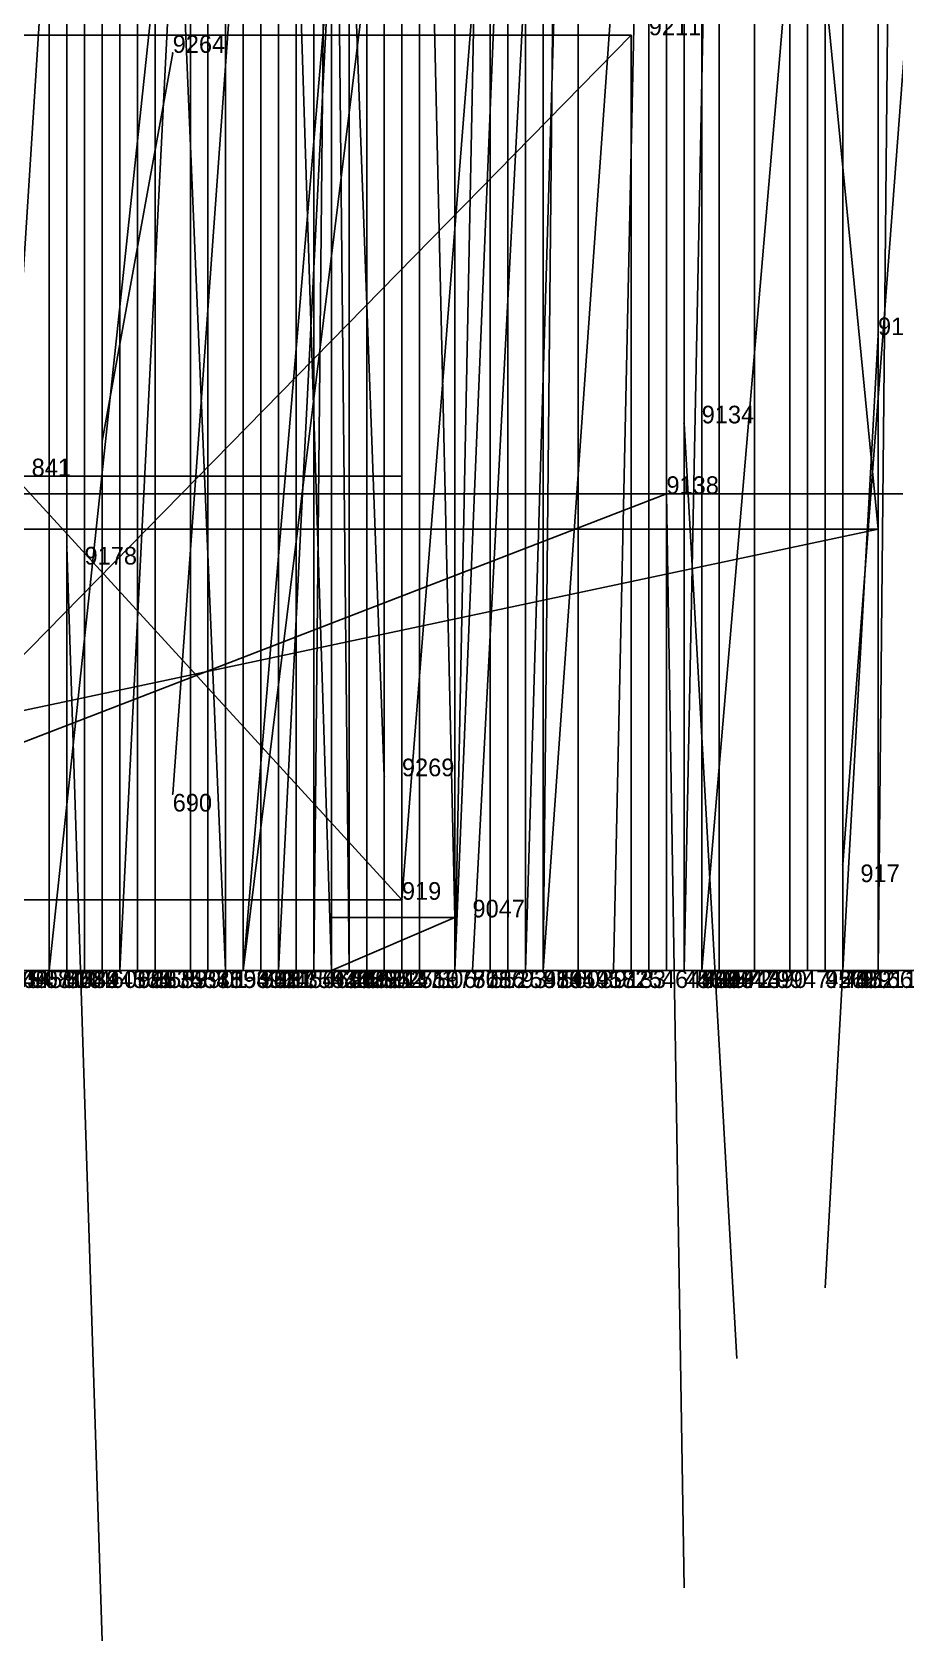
# Model space of a CAD drawing. Extents: x -0.07 to 1.1, y -0.07 to 1.1.
# Drawn here: x 0.768 to 0.817, y -0.038 to 0.0532 of the extents above; entities that cross this region are included whole.
import ezdxf

# ---------------------------------------------------------------- set-up
doc = ezdxf.new("R2010")
doc.units = 0
for name, color, linetype in [('Clients', 3, 'CONTINUOUS'), ('Facilities', 3, 'CONTINUOUS'), ('Facilities_lines', 3, 'CONTINUOUS'), ('Min_max_boxes', 1, 'CONTINUOUS'), ('Normals', 1, 'CONTINUOUS'), ('Source_points', 5, 'CONTINUOUS'), ('Text', 3, 'CONTINUOUS')]:
    doc.layers.add(name, color=color, linetype=linetype)

msp = doc.modelspace()

# ---------------------------------------------------------------- linework, layer by layer
at = {"layer": 'Clients', "color": 5}
for p in [(0.804, 0.027, 1), (0.816, 0.025, 1), (0.789, 0.004), (0.792, 0.003, 1), (0.769, 0, 0.491), (0.769, 0, 0.629), (0.769, 0, 0.618), (0.769, 0, 0.54), (0.77, 0, 0.32), (0.771, 0, 0.394), (0.772, 0, 0.415), (0.773, 0, 0.518), (0.773, 0, 0.324), (0.773, 0, 0.81), (0.774, 0, 0.674), (0.775, 0, 0.721), (0.777, 0, 0.521), (0.777, 0, 0.263), (0.777, 0, 0.668), (0.778, 0, 0.1), (0.779, 0, 0.723), (0.78, 0, 0.588), (0.78, 0, 0.621), (0.78, 0, 0.717), (0.781, 0, 0.188), (0.781, 0, 0.787), (0.782, 0, 0.342), (0.783, 0, 0.268), (0.784, 0, 0.28), (0.785, 0, 0.327), (0.785, 0, 0.599), (0.786, 0, 0.285), (0.786, 0, 0.642), (0.786, 0, 0.749), (0.786, 0, 0.919), (0.787, 0, 0.105), (0.788, 0, 0.154), (0.789, 0, 0.49), (0.789, 0, 0.613), (0.79, 0, 0.196), (0.79, 0, 0.118), (0.792, 0, 0.081), (0.792, 0, 0.694), (0.794, 0, 0.65), (0.796, 0, 0.238), (0.797, 0, 0.478), (0.797, 0, 0.626), (0.797, 0, 0.924), (0.799, 0, 0.4), (0.799, 0, 0.855), (0.801, 0, 0.962), (0.803, 0, 0.714), (0.804, 0, 0.488), (0.804, 0, 0.466), (0.805, 0, 0.334), (0.805, 0, 0.665), (0.806, 0, 0.811), (0.807, 0, 0.335), (0.807, 0, 0.262), (0.809, 0, 0.357), (0.809, 0, 0.463), (0.811, 0, 0.182), (0.812, 0, 0.784), (0.813, 0, 0.494), (0.813, 0, 0.453), (0.814, 0, 0.214), (0.814, 0, 0.836), (0.816, 0, 0.58), (0.816, 0, 0.916)]:
    msp.add_point(p, dxfattribs=at)
at = {"layer": 'Facilities', "color": 3}
for p in [(0.802, 0.053, 1), (0.776, 0.052, 1), (0.816, 0.036, 1), (0.805, 0.031, 1), (0.77, 0.024, 1), (0.788, 0.011, 1), (0.776, 0.01), (0.814, 0.006), (0.769, 0, 0.036), (0.773, 0, 0.067), (0.779, 0, 0.958), (0.78, 0, 0.037), (0.78, 0, 0.009), (0.782, 0, 0.068), (0.784, 0, 0.908), (0.785, 0, 0.96), (0.792, 0, 0.038), (0.793, 0, 0.023), (0.795, 0, 0.088), (0.796, 0, 0.917), (0.797, 0, 0.059), (0.805, 0, 0.075), (0.806, 0, 0.005)]:
    msp.add_point(p, dxfattribs=at)
at = {"layer": 'Facilities_lines', "color": 3}
for p, q in [((0.802, 0.053, 1), (0.75, 0, 0.976)), ((0.767, 0.028), (0.789, 0.004)), ((0.734, 0, 0.986), (0.804, 0.027, 1)), ((0.698, 0, 0.991), (0.816, 0.025, 1)), ((0.785, 0, 0.96), (0.792, 0.003, 1)), ((0.875, 0, 0.481), (0.689, 0, 0.484)), ((0.875, 0, 0.481), (0.698, 0, 0.502)), ((0.818, 0, 0.017), (0.707, 0, 0.006)), ((0.875, 0, 0.481), (0.707, 0, 0.498)), ((0.709, 0, 0.955), (0.801, 0, 0.962)), ((0.855, 0, 0.436), (0.712, 0, 0.414)), ((0.855, 0, 0.436), (0.714, 0, 0.461)), ((0.855, 0, 0.436), (0.715, 0, 0.445)), ((0.875, 0, 0.481), (0.718, 0, 0.471)), ((0.895, 0, 0.278), (0.719, 0, 0.274)), ((0.855, 0, 0.436), (0.726, 0, 0.467)), ((0.875, 0, 0.481), (0.727, 0, 0.52)), ((0.875, 0, 0.336), (0.727, 0, 0.332)), ((0.875, 0, 0.481), (0.728, 0, 0.469)), ((0.855, 0, 0.436), (0.729, 0, 0.406)), ((0.875, 0, 0.481), (0.731, 0, 0.516)), ((0.895, 0, 0.553), (0.732, 0, 0.534)), ((0.734, 0, 0.986), (0.844, 0, 0.968)), ((0.855, 0, 0.436), (0.735, 0, 0.401)), ((0.735, 0, 0.923), (0.816, 0, 0.916)), ((0.854, 0, 0.599), (0.736, 0, 0.594)), ((0.736, 0, 0.93), (0.797, 0, 0.924)), ((0.895, 0, 0.553), (0.739, 0, 0.554)), ((0.743, 0, 0.918), (0.786, 0, 0.919)), ((0.854, 0, 0.599), (0.745, 0, 0.595)), ((0.746, 0, 0.968), (0.842, 0, 0.936)), ((0.855, 0, 0.436), (0.75, 0, 0.441)), ((0.875, 0, 0.712), (0.751, 0, 0.708)), ((0.875, 0, 0.336), (0.752, 0, 0.366)), ((0.875, 0, 0.336), (0.752, 0, 0.356)), ((0.895, 0, 0.553), (0.757, 0, 0.54)), ((0.875, 0, 0.336), (0.759, 0, 0.329)), ((0.855, 0, 0.436), (0.759, 0, 0.424)), ((0.76, 0, 0.128), (0.79, 0, 0.118)), ((0.76, 0, 0.128), (0.788, 0, 0.154)), ((0.76, 0, 0.128), (0.778, 0, 0.1)), ((0.76, 0, 0.128), (0.781, 0, 0.188)), ((0.76, 0, 0.128), (0.822, 0, 0.145)), ((0.76, 0, 0.128), (0.821, 0, 0.141)), ((0.76, 0, 0.128), (0.787, 0, 0.105)), ((0.895, 0, 0.278), (0.76, 0, 0.274)), ((0.761, 0, 0.852), (0.829, 0, 0.855)), ((0.761, 0, 0.852), (0.814, 0, 0.836)), ((0.761, 0, 0.852), (0.781, 0, 0.787)), ((0.761, 0, 0.852), (0.799, 0, 0.855)), ((0.761, 0, 0.852), (0.773, 0, 0.81)), ((0.761, 0, 0.852), (0.821, 0, 0.895)), ((0.761, 0, 0.852), (0.812, 0, 0.784)), ((0.761, 0, 0.852), (0.806, 0, 0.811)), ((0.855, 0, 0.436), (0.764, 0, 0.438)), ((0.854, 0, 0.599), (0.765, 0, 0.57)), ((0.854, 0, 0.599), (0.765, 0, 0.63)), ((0.855, 0, 0.436), (0.766, 0, 0.436)), ((0.875, 0, 0.712), (0.768, 0, 0.683)), ((0.875, 0, 0.481), (0.769, 0, 0.491)), ((0.854, 0, 0.599), (0.769, 0, 0.629)), ((0.854, 0, 0.599), (0.769, 0, 0.618)), ((0.895, 0, 0.553), (0.769, 0, 0.54)), ((0.875, 0, 0.336), (0.77, 0, 0.32)), ((0.855, 0, 0.436), (0.771, 0, 0.394)), ((0.855, 0, 0.436), (0.772, 0, 0.415)), ((0.875, 0, 0.481), (0.773, 0, 0.518)), ((0.875, 0, 0.336), (0.773, 0, 0.324)), ((0.875, 0, 0.712), (0.774, 0, 0.674)), ((0.875, 0, 0.712), (0.775, 0, 0.721)), ((0.875, 0, 0.481), (0.777, 0, 0.521)), ((0.895, 0, 0.278), (0.777, 0, 0.263)), ((0.875, 0, 0.712), (0.777, 0, 0.668)), ((0.875, 0, 0.712), (0.779, 0, 0.723)), ((0.854, 0, 0.599), (0.78, 0, 0.588)), ((0.854, 0, 0.599), (0.78, 0, 0.621)), ((0.875, 0, 0.712), (0.78, 0, 0.717)), ((0.875, 0, 0.336), (0.782, 0, 0.342)), ((0.895, 0, 0.278), (0.783, 0, 0.268)), ((0.895, 0, 0.278), (0.784, 0, 0.28)), ((0.875, 0, 0.336), (0.785, 0, 0.327)), ((0.854, 0, 0.599), (0.785, 0, 0.599)), ((0.895, 0, 0.278), (0.786, 0, 0.285)), ((0.854, 0, 0.599), (0.786, 0, 0.642)), ((0.875, 0, 0.712), (0.786, 0, 0.749)), ((0.875, 0, 0.481), (0.789, 0, 0.49)), ((0.854, 0, 0.599), (0.789, 0, 0.613)), ((0.879, 0, 0.199), (0.79, 0, 0.196)), ((0.805, 0, 0.075), (0.792, 0, 0.081)), ((0.875, 0, 0.712), (0.792, 0, 0.694)), ((0.854, 0, 0.599), (0.794, 0, 0.65)), ((0.879, 0, 0.199), (0.796, 0, 0.238)), ((0.875, 0, 0.481), (0.797, 0, 0.478)), ((0.854, 0, 0.599), (0.797, 0, 0.626)), ((0.855, 0, 0.436), (0.799, 0, 0.4)), ((0.875, 0, 0.712), (0.803, 0, 0.714)), ((0.875, 0, 0.481), (0.804, 0, 0.488)), ((0.855, 0, 0.436), (0.804, 0, 0.466)), ((0.875, 0, 0.336), (0.805, 0, 0.334)), ((0.875, 0, 0.712), (0.805, 0, 0.665)), ((0.875, 0, 0.336), (0.807, 0, 0.335)), ((0.895, 0, 0.278), (0.807, 0, 0.262)), ((0.875, 0, 0.336), (0.809, 0, 0.357)), ((0.855, 0, 0.436), (0.809, 0, 0.463)), ((0.879, 0, 0.199), (0.811, 0, 0.182)), ((0.875, 0, 0.481), (0.813, 0, 0.494)), ((0.855, 0, 0.436), (0.813, 0, 0.453)), ((0.879, 0, 0.199), (0.814, 0, 0.214)), ((0.854, 0, 0.599), (0.816, 0, 0.58))]:
    msp.add_line(p, q, dxfattribs=at)
at = {"layer": 'Min_max_boxes', "color": 1}
for p, q in [((0.802, 0.053, 0.976), (0.75, 0.053, 0.976)), ((0.802, 0.053, 1), (0.75, 0.053, 1)), ((0.802, 0, 0.976), (0.802, 0.053, 0.976)), ((0.802, 0, 1), (0.802, 0.053, 1)), ((0.802, 0.053, 0.976), (0.802, 0.053, 1)), ((0.789, 0.028), (0.767, 0.028)), ((0.789, 0.028), (0.767, 0.028)), ((0.789, 0.004), (0.789, 0.028)), ((0.789, 0.004), (0.789, 0.028)), ((0.789, 0.028), (0.789, 0.028)), ((0.844, 0.027, 0.968), (0.642, 0.027, 0.968)), ((0.844, 0.027, 1), (0.642, 0.027, 1)), ((0.816, 0.025, 0.991), (0.698, 0.025, 0.991)), ((0.816, 0.025, 1), (0.698, 0.025, 1)), ((0.816, 0, 0.991), (0.816, 0.025, 0.991)), ((0.816, 0, 1), (0.816, 0.025, 1)), ((0.816, 0.025, 0.991), (0.816, 0.025, 1)), ((0.767, 0.004), (0.789, 0.004)), ((0.767, 0.004), (0.789, 0.004)), ((0.789, 0.004), (0.789, 0.004)), ((0.792, 0.003, 0.96), (0.785, 0.003, 0.96)), ((0.785, 0.003, 0.96), (0.785, 0, 0.96)), ((0.792, 0.003, 1), (0.785, 0.003, 1)), ((0.785, 0.003, 1), (0.785, 0, 1)), ((0.785, 0.003, 0.96), (0.785, 0.003, 1)), ((0.792, 0, 0.96), (0.792, 0.003, 0.96)), ((0.792, 0, 1), (0.792, 0.003, 1)), ((0.792, 0.003, 0.96), (0.792, 0.003, 1)), ((0.642, 0, 0.968), (0.844, 0, 0.968)), ((0.642, 0, 1), (0.844, 0, 1)), ((0.689, 0, 0.469), (0.895, 0, 0.469)), ((0.895, 0, 0.469), (0.689, 0, 0.469)), ((0.689, 0, 0.521), (0.895, 0, 0.521)), ((0.895, 0, 0.521), (0.689, 0, 0.521)), ((0.697, 0, 0.1), (0.822, 0, 0.1)), ((0.822, 0, 0.1), (0.697, 0, 0.1)), ((0.697, 0, 0.264), (0.822, 0, 0.264)), ((0.822, 0, 0.264), (0.697, 0, 0.264)), ((0.698, 0, 0.991), (0.816, 0, 0.991)), ((0.698, 0, 1), (0.816, 0, 1)), ((0.704, 0, 0.732), (0.829, 0, 0.732)), ((0.829, 0, 0.732), (0.704, 0, 0.732)), ((0.704, 0, 0.895), (0.829, 0, 0.895)), ((0.829, 0, 0.895), (0.704, 0, 0.895)), ((0.707, 0, 0.006), (0.818, 0, 0.006)), ((0.818, 0, 0.006), (0.707, 0, 0.006)), ((0.707, 0, 0.017), (0.818, 0, 0.017)), ((0.818, 0, 0.017), (0.707, 0, 0.017)), ((0.709, 0, 0.955), (0.801, 0, 0.955)), ((0.801, 0, 0.955), (0.709, 0, 0.955)), ((0.709, 0, 0.962), (0.801, 0, 0.962)), ((0.801, 0, 0.962), (0.709, 0, 0.962)), ((0.712, 0, 0.394), (0.861, 0, 0.394)), ((0.861, 0, 0.394), (0.712, 0, 0.394)), ((0.712, 0, 0.467), (0.861, 0, 0.467)), ((0.861, 0, 0.467), (0.712, 0, 0.467)), ((0.719, 0, 0.262), (0.895, 0, 0.262)), ((0.895, 0, 0.262), (0.719, 0, 0.262)), ((0.719, 0, 0.285), (0.895, 0, 0.285)), ((0.895, 0, 0.285), (0.719, 0, 0.285)), ((0.727, 0, 0.299), (0.892, 0, 0.299)), ((0.892, 0, 0.299), (0.727, 0, 0.299)), ((0.727, 0, 0.366), (0.892, 0, 0.366)), ((0.892, 0, 0.366), (0.727, 0, 0.366)), ((0.732, 0, 0.531), (0.899, 0, 0.531)), ((0.899, 0, 0.531), (0.732, 0, 0.531)), ((0.732, 0, 0.572), (0.899, 0, 0.572)), ((0.899, 0, 0.572), (0.732, 0, 0.572)), ((0.735, 0, 0.916), (0.816, 0, 0.916)), ((0.816, 0, 0.916), (0.735, 0, 0.916)), ((0.735, 0, 0.923), (0.816, 0, 0.923)), ((0.816, 0, 0.923), (0.735, 0, 0.923)), ((0.736, 0, 0.56), (0.882, 0, 0.56)), ((0.882, 0, 0.56), (0.736, 0, 0.56)), ((0.736, 0, 0.651), (0.882, 0, 0.651)), ((0.882, 0, 0.651), (0.736, 0, 0.651)), ((0.736, 0, 0.924), (0.797, 0, 0.924)), ((0.797, 0, 0.924), (0.736, 0, 0.924)), ((0.736, 0, 0.93), (0.797, 0, 0.93)), ((0.797, 0, 0.93), (0.736, 0, 0.93)), ((0.743, 0, 0.918), (0.786, 0, 0.918)), ((0.786, 0, 0.918), (0.743, 0, 0.918)), ((0.743, 0, 0.919), (0.786, 0, 0.919)), ((0.786, 0, 0.919), (0.743, 0, 0.919)), ((0.746, 0, 0.936), (0.842, 0, 0.936)), ((0.842, 0, 0.936), (0.746, 0, 0.936)), ((0.746, 0, 0.968), (0.842, 0, 0.968)), ((0.842, 0, 0.968), (0.746, 0, 0.968)), ((0.75, 0, 0.976), (0.802, 0, 0.976)), ((0.75, 0, 1), (0.802, 0, 1)), ((0.751, 0, 0.665), (0.892, 0, 0.665)), ((0.892, 0, 0.665), (0.751, 0, 0.665)), ((0.751, 0, 0.757), (0.892, 0, 0.757)), ((0.892, 0, 0.757), (0.751, 0, 0.757)), ((0.785, 0, 0.96), (0.792, 0, 0.96)), ((0.785, 0, 1), (0.792, 0, 1)), ((0.785, 0, 0.96), (0.785, 0, 1)), ((0.786, 0, 0.918), (0.786, 0, 0.918)), ((0.786, 0, 0.919), (0.786, 0, 0.919)), ((0.786, 0, 0.918), (0.786, 0, 0.919)), ((0.786, 0, 0.918), (0.786, 0, 0.919)), ((0.79, 0, 0.158), (0.913, 0, 0.158)), ((0.913, 0, 0.158), (0.79, 0, 0.158)), ((0.79, 0, 0.158), (0.79, 0, 0.158)), ((0.79, 0, 0.24), (0.913, 0, 0.24)), ((0.913, 0, 0.24), (0.79, 0, 0.24)), ((0.79, 0, 0.24), (0.79, 0, 0.24)), ((0.79, 0, 0.158), (0.79, 0, 0.24)), ((0.79, 0, 0.158), (0.79, 0, 0.24)), ((0.792, 0, 0.075), (0.805, 0, 0.075)), ((0.805, 0, 0.075), (0.792, 0, 0.075)), ((0.792, 0, 0.075), (0.792, 0, 0.075)), ((0.792, 0, 0.081), (0.805, 0, 0.081)), ((0.805, 0, 0.081), (0.792, 0, 0.081)), ((0.792, 0, 0.081), (0.792, 0, 0.081)), ((0.792, 0, 0.075), (0.792, 0, 0.081)), ((0.792, 0, 0.075), (0.792, 0, 0.081)), ((0.792, 0, 0.96), (0.792, 0, 1)), ((0.797, 0, 0.924), (0.797, 0, 0.924)), ((0.797, 0, 0.93), (0.797, 0, 0.93)), ((0.797, 0, 0.924), (0.797, 0, 0.93)), ((0.797, 0, 0.924), (0.797, 0, 0.93)), ((0.801, 0, 0.955), (0.801, 0, 0.955)), ((0.801, 0, 0.962), (0.801, 0, 0.962)), ((0.801, 0, 0.955), (0.801, 0, 0.962)), ((0.801, 0, 0.955), (0.801, 0, 0.962)), ((0.802, 0, 0.976), (0.802, 0, 1)), ((0.805, 0, 0.075), (0.805, 0, 0.075)), ((0.805, 0, 0.081), (0.805, 0, 0.081)), ((0.805, 0, 0.075), (0.805, 0, 0.081)), ((0.805, 0, 0.075), (0.805, 0, 0.081)), ((0.816, 0, 0.991), (0.816, 0, 1)), ((0.816, 0, 0.916), (0.816, 0, 0.916)), ((0.816, 0, 0.923), (0.816, 0, 0.923)), ((0.816, 0, 0.916), (0.816, 0, 0.923)), ((0.816, 0, 0.916), (0.816, 0, 0.923))]:
    msp.add_line(p, q, dxfattribs=at)
at = {"layer": 'Normals', "color": 1}
for p, q in [((0.769, 0, 0.491), (0.769, 0.1, 0.491)), ((0.769, 0, 0.629), (0.769, 0.1, 0.629)), ((0.769, 0, 0.54), (0.769, 0.1, 0.54)), ((0.769, 0, 0.618), (0.769, 0.1, 0.618)), ((0.77, 0, 0.32), (0.77, 0.1, 0.32)), ((0.771, 0, 0.394), (0.771, 0.1, 0.394)), ((0.772, 0, 0.415), (0.772, 0.1, 0.415)), ((0.773, 0, 0.324), (0.773, 0.1, 0.324)), ((0.773, 0, 0.518), (0.773, 0.1, 0.518)), ((0.773, 0, 0.81), (0.773, 0.1, 0.81)), ((0.774, 0, 0.674), (0.774, 0.1, 0.674)), ((0.775, 0, 0.721), (0.775, 0.1, 0.721)), ((0.777, 0, 0.263), (0.777, 0.1, 0.263)), ((0.777, 0, 0.668), (0.777, 0.1, 0.668)), ((0.777, 0, 0.521), (0.777, 0.1, 0.521)), ((0.778, 0, 0.1), (0.778, 0.1, 0.1)), ((0.779, 0, 0.723), (0.779, 0.1, 0.723)), ((0.78, 0, 0.588), (0.78, 0.1, 0.588)), ((0.78, 0, 0.717), (0.78, 0.1, 0.717)), ((0.78, 0, 0.621), (0.78, 0.1, 0.621)), ((0.781, 0, 0.188), (0.781, 0.1, 0.188)), ((0.781, 0, 0.787), (0.781, 0.1, 0.787)), ((0.782, 0, 0.342), (0.782, 0.1, 0.342)), ((0.783, 0, 0.268), (0.783, 0.1, 0.268)), ((0.784, 0, 0.28), (0.784, 0.1, 0.28)), ((0.784, 0, 0.908), (0.785, 0.1, 0.906)), ((0.785, 0, 0.327), (0.785, 0.1, 0.327)), ((0.785, 0, 0.599), (0.785, 0.1, 0.599)), ((0.786, 0, 0.919), (0.785, 0.1, 0.912)), ((0.786, 0, 0.285), (0.786, 0.1, 0.285)), ((0.786, 0, 0.642), (0.786, 0.1, 0.642)), ((0.786, 0, 0.749), (0.786, 0.1, 0.749)), ((0.787, 0, 0.105), (0.787, 0.1, 0.105)), ((0.788, 0, 0.154), (0.788, 0.1, 0.154)), ((0.789, 0, 0.49), (0.789, 0.1, 0.49)), ((0.789, 0, 0.613), (0.789, 0.1, 0.613)), ((0.79, 0, 0.196), (0.79, 0.1, 0.196)), ((0.79, 0, 0.118), (0.79, 0.1, 0.118)), ((0.792, 0, 0.081), (0.794, 0.1, 0.084)), ((0.792, 0, 0.694), (0.792, 0.1, 0.694)), ((0.794, 0, 0.65), (0.794, 0.1, 0.65)), ((0.795, 0, 0.088), (0.795, 0.1, 0.09)), ((0.796, 0, 0.238), (0.796, 0.1, 0.238)), ((0.796, 0, 0.917), (0.799, 0.1, 0.908)), ((0.797, 0, 0.478), (0.797, 0.1, 0.478)), ((0.797, 0, 0.626), (0.797, 0.1, 0.626)), ((0.799, 0, 0.4), (0.799, 0.1, 0.4)), ((0.799, 0, 0.855), (0.799, 0.1, 0.855)), ((0.803, 0, 0.714), (0.803, 0.1, 0.714)), ((0.804, 0, 0.488), (0.804, 0.1, 0.488)), ((0.804, 0, 0.466), (0.804, 0.1, 0.466)), ((0.805, 0, 0.075), (0.807, 0.1, 0.078)), ((0.805, 0, 0.334), (0.805, 0.1, 0.334)), ((0.805, 0, 0.665), (0.805, 0.1, 0.665)), ((0.806, 0, 0.811), (0.806, 0.1, 0.811)), ((0.807, 0, 0.335), (0.807, 0.1, 0.335)), ((0.807, 0, 0.262), (0.807, 0.1, 0.262)), ((0.809, 0, 0.463), (0.809, 0.1, 0.463)), ((0.809, 0, 0.357), (0.809, 0.1, 0.357)), ((0.811, 0, 0.182), (0.811, 0.1, 0.182)), ((0.812, 0, 0.784), (0.812, 0.1, 0.784)), ((0.813, 0, 0.453), (0.813, 0.1, 0.453)), ((0.813, 0, 0.494), (0.813, 0.1, 0.494)), ((0.814, 0, 0.214), (0.814, 0.1, 0.214)), ((0.814, 0, 0.836), (0.814, 0.1, 0.836)), ((0.816, 0, 0.58), (0.816, 0.1, 0.58)), ((0.816, 0, 0.916), (0.817, 0.1, 0.907)), ((0.773, 0, 0.067), (0.778, 0.099, 0.079)), ((0.782, 0, 0.068), (0.787, 0.099, 0.077)), ((0.797, 0, 0.059), (0.804, 0.099, 0.067)), ((0.797, 0, 0.924), (0.798, 0.099, 0.914)), ((0.792, 0, 0.038), (0.796, 0.097, 0.063)), ((0.816, 0.025, 1), (0.809, 0.097, 0.931)), ((0.793, 0, 0.023), (0.798, 0.095, 0.055)), ((0.765, 0, 0.047), (0.771, 0.094, 0.081)), ((0.769, 0, 0.036), (0.779, 0.094, 0.069)), ((0.779, 0, 0.958), (0.775, 0.094, 0.924)), ((0.78, 0, 0.037), (0.788, 0.094, 0.069)), ((0.785, 0, 0.96), (0.782, 0.094, 0.927)), ((0.801, 0, 0.962), (0.803, 0.093, 0.926)), ((0.788, 0.011, 1), (0.785, 0.092, 0.941)), ((0.792, 0.003, 1), (0.79, 0.091, 0.952)), ((0.78, 0, 0.009), (0.791, 0.089, 0.053)), ((0.814, 0.006), (0.82, 0.085, 0.061)), ((0.806, 0, 0.005), (0.813, 0.082, 0.061)), ((0.789, 0.004), (0.795, 0.08, 0.065)), ((0.776, 0.01), (0.781, 0.079, 0.072)), ((0.802, 0.053, 1), (0.802, 0.03, 1.097)), ((0.776, 0.052, 1), (0.772, 0.03, 1.097)), ((0.816, 0.036, 1), (0.813, -0.018, 1.084)), ((0.805, 0.031, 1), (0.808, -0.022, 1.085)), ((0.804, 0.027, 1), (0.805, -0.035, 1.078)), ((0.77, 0.024, 1), (0.772, -0.038, 1.079))]:
    msp.add_line(p, q, dxfattribs=at)
at = {"layer": 'Source_points', "color": 5}
for p in [(0.802, 0.053, 1), (0.776, 0.052, 1), (0.816, 0.036, 1), (0.805, 0.031, 1), (0.804, 0.027, 1), (0.816, 0.025, 1), (0.77, 0.024, 1), (0.788, 0.011, 1), (0.776, 0.01), (0.814, 0.006), (0.789, 0.004), (0.792, 0.003, 1), (0.769, 0, 0.036), (0.769, 0, 0.491), (0.769, 0, 0.629), (0.769, 0, 0.54), (0.769, 0, 0.618), (0.77, 0, 0.32), (0.771, 0, 0.394), (0.772, 0, 0.415), (0.773, 0, 0.067), (0.773, 0, 0.324), (0.773, 0, 0.518), (0.773, 0, 0.81), (0.774, 0, 0.674), (0.775, 0, 0.721), (0.777, 0, 0.263), (0.777, 0, 0.668), (0.777, 0, 0.521), (0.778, 0, 0.1), (0.779, 0, 0.723), (0.779, 0, 0.958), (0.78, 0, 0.037), (0.78, 0, 0.009), (0.78, 0, 0.588), (0.78, 0, 0.717), (0.78, 0, 0.621), (0.781, 0, 0.188), (0.781, 0, 0.787), (0.782, 0, 0.068), (0.782, 0, 0.342), (0.783, 0, 0.268), (0.784, 0, 0.28), (0.784, 0, 0.908), (0.785, 0, 0.327), (0.785, 0, 0.599), (0.785, 0, 0.96), (0.786, 0, 0.285), (0.786, 0, 0.642), (0.786, 0, 0.749), (0.786, 0, 0.919), (0.787, 0, 0.105), (0.788, 0, 0.154), (0.789, 0, 0.49), (0.789, 0, 0.613), (0.79, 0, 0.196), (0.79, 0, 0.118), (0.792, 0, 0.038), (0.792, 0, 0.081), (0.792, 0, 0.694), (0.793, 0, 0.023), (0.794, 0, 0.65), (0.795, 0, 0.088), (0.796, 0, 0.238), (0.796, 0, 0.917), (0.797, 0, 0.059), (0.797, 0, 0.478), (0.797, 0, 0.626), (0.797, 0, 0.924), (0.799, 0, 0.4), (0.799, 0, 0.855), (0.801, 0, 0.962), (0.803, 0, 0.714), (0.804, 0, 0.488), (0.804, 0, 0.466), (0.805, 0, 0.075), (0.805, 0, 0.334), (0.805, 0, 0.665), (0.806, 0, 0.005), (0.806, 0, 0.811), (0.807, 0, 0.335), (0.807, 0, 0.262), (0.809, 0, 0.463), (0.809, 0, 0.357), (0.811, 0, 0.182), (0.812, 0, 0.784), (0.813, 0, 0.453), (0.813, 0, 0.494), (0.814, 0, 0.214), (0.814, 0, 0.836), (0.816, 0, 0.58), (0.816, 0, 0.916)]:
    msp.add_point(p, dxfattribs=at)

# ---------------------------------------------------------------- texts
at = {"layer": 'Text', "color": 3}
for s, p in [('9211', (0.803, 0.053, 1)), ('9264', (0.776, 0.052, 1)), ('9167', (0.816, 0.036, 1)), ('9134', (0.806, 0.031, 1)), ('841', (0.768, 0.028)), ('9138', (0.804, 0.027, 1)), ('9178', (0.771, 0.023, 1)), ('9269', (0.789, 0.011, 1)), ('690', (0.776, 0.009)), ('917', (0.815, 0.005)), ('919', (0.789, 0.004)), ('9047', (0.793, 0.003, 1)), ('4549', (0.766, -0.001, 0.436)), ('5604', (0.766, -0.001, 0.648)), ('764', (0.766, -0.001, 0.204)), ('854', (0.767, -0.001, 0.157)), ('908', (0.768, -0.001, 0.201)), ('967', (0.768, -0.001, 0.186)), ('5606', (0.769, -0.001, 0.683)), ('5610', (0.769, -0.001, 0.54)), ('4432', (0.77, -0.001, 0.32)), ('4539', (0.77, -0.001, 0.491)), ('5649', (0.77, -0.001, 0.618)), ('5544', (0.77, -0.001, 0.629)), ('748', (0.77, -0.001, 0.036)), ('4460', (0.771, -0.001, 0.394)), ('4365', (0.773, -0.001, 0.415)), ('4574', (0.773, -0.001, 0.324)), ('5553', (0.774, -0.001, 0.518)), ('9237', (0.774, -0.001, 0.81)), ('692', (0.774, -0.001, 0.067)), ('5533', (0.775, -0.001, 0.674)), ('5559', (0.775, -0.001, 0.721)), ('4378', (0.777, -0.001, 0.263)), ('5536', (0.777, -0.001, 0.668)), ('5541', (0.777, -0.001, 0.521)), ('901', (0.778, -0.001, 0.1)), ('5493', (0.78, -0.001, 0.621)), ('5617', (0.78, -0.001, 0.723)), ('9311', (0.78, -0.001, 0.958)), ('5461', (0.781, -0.001, 0.717)), ('5457', (0.781, -0.001, 0.588)), ('902', (0.781, -0.001, 0.009)), ('905', (0.781, -0.001, 0.188)), ('783', (0.781, -0.001, 0.037)), ('903', (0.782, -0.001, 0.068)), ('9175', (0.782, -0.001, 0.787)), ('4566', (0.783, -0.001, 0.268)), ('4547', (0.783, -0.001, 0.342)), ('4416', (0.785, -0.001, 0.28)), ('5450', (0.785, -0.001, 0.599)), ('9247', (0.785, -0.001, 0.96)), ('9302', (0.785, -0.001, 0.908)), ('4473', (0.786, -0.001, 0.285)), ('4502', (0.786, -0.001, 0.327)), ('5608', (0.786, -0.001, 0.749)), ('9098', (0.786, -0.001, 0.919)), ('5602', (0.787, -0.001, 0.642)), ('852', (0.788, -0.001, 0.154)), ('944', (0.788, -0.001, 0.105)), ('4471', (0.789, -0.001, 0.49)), ('5597', (0.79, -0.001, 0.613)), ('716', (0.79, -0.001, 0.196)), ('806', (0.791, -0.001, 0.118)), ('5636', (0.793, -0.001, 0.694)), ('805', (0.793, -0.001, 0.023)), ('818', (0.793, -0.001, 0.081)), ('771', (0.793, -0.001, 0.038)), ('5525', (0.794, -0.001, 0.65)), ('793', (0.795, -0.001, 0.088)), ('4535', (0.797, -0.001, 0.478)), ('876', (0.797, -0.001, 0.238)), ('889', (0.797, -0.001, 0.059)), ('9145', (0.797, -0.001, 0.917)), ('9304', (0.797, -0.001, 0.924)), ('5603', (0.798, -0.001, 0.626)), ('4577', (0.8, -0.001, 0.4)), ('9182', (0.8, -0.001, 0.855)), ('9133', (0.801, -0.001, 0.962)), ('5464', (0.803, -0.001, 0.714)), ('4469', (0.805, -0.001, 0.488)), ('4536', (0.805, -0.001, 0.466)), ('4429', (0.806, -0.001, 0.334)), ('5494', (0.806, -0.001, 0.665)), ('9303', (0.806, -0.001, 0.811)), ('704', (0.806, -0.001, 0.005)), ('722', (0.806, -0.001, 0.075)), ('4572', (0.807, -0.001, 0.262)), ('4479', (0.808, -0.001, 0.335)), ('4370', (0.809, -0.001, 0.463)), ('4490', (0.809, -0.001, 0.357)), ('947', (0.811, -0.001, 0.182)), ('4568', (0.813, -0.001, 0.494)), ('9272', (0.813, -0.001, 0.784)), ('4452', (0.814, -0.001, 0.453)), ('707', (0.814, -0.001, 0.214)), ('9166', (0.815, -0.001, 0.836)), ('9118', (0.816, -0.001, 0.916))]:
    msp.add_text(s, height=0.001, dxfattribs=at).set_placement(p)

doc.saveas('drawing.dxf')
